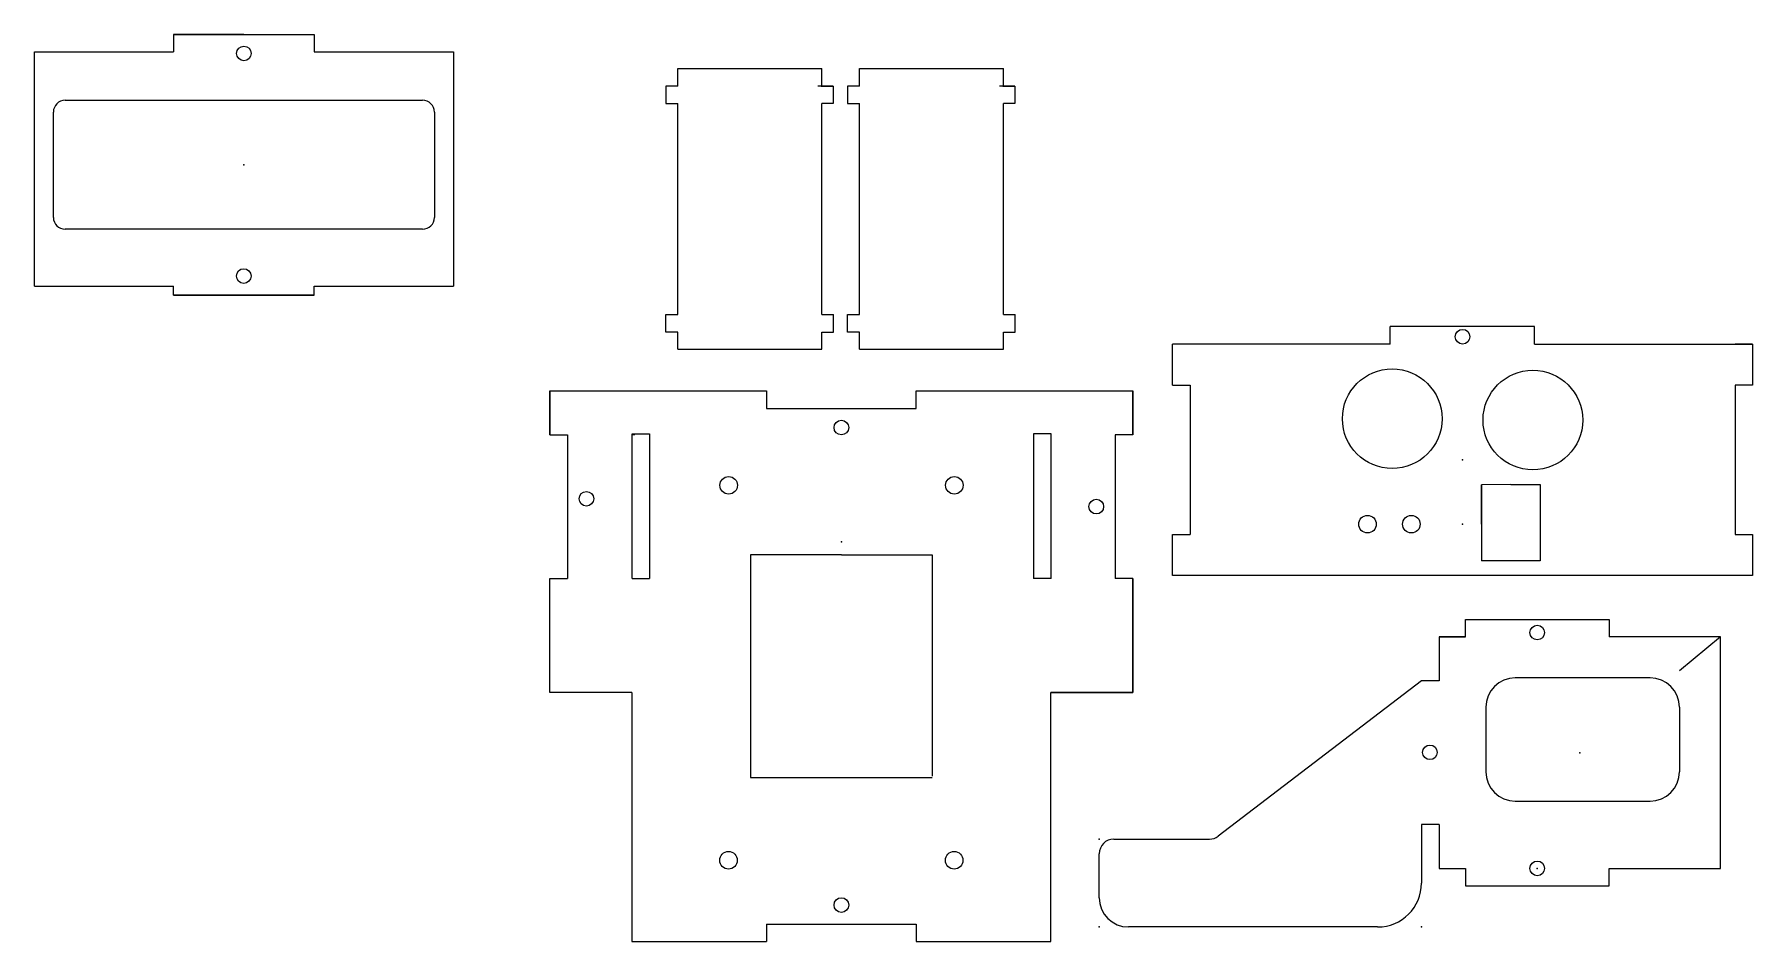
# Model space of a CAD drawing. Header units: millimetres. Extents: x -244 to 50, y -82 to 73.
import ezdxf

# ---------------------------------------------------------------- set-up
doc = ezdxf.new("R2010")
doc.units = ezdxf.units.MM
doc.header["$MEASUREMENT"] = 0
doc.layers.add('CENFOBOT v1_Sketch1', color=7, linetype='Continuous')

msp = doc.modelspace()

# ---------------------------------------------------------------- linework, layer by layer
at = {"layer": 'CENFOBOT v1_Sketch1'}
for p, q in [((-219.95, 72.6), (-195.95, 72.6)), ((-207.95, 72.6), (-219.95, 72.6)), ((-219.95, 72.6), (-195.95, 72.6)), ((-219.95, 72.6), (-219.95, 69.6)), ((-195.95, 72.6), (-195.95, 69.6)), ((-243.7, 29.6), (-243.7, 69.6)), ((-243.7, 69.6), (-219.95, 69.6)), ((-195.95, 69.6), (-172.2, 69.6)), ((-172.2, 69.6), (-172.2, 29.6)), ((-133.93, 63.78), (-133.93, 66.78)), ((-133.93, 66.78), (-109.33, 66.78)), ((-109.33, 63.78), (-109.33, 66.78)), ((-102.93, 63.78), (-102.93, 66.78)), ((-102.93, 66.78), (-78.33, 66.78)), ((-78.33, 63.78), (-78.33, 66.78)), ((-133.93, 63.78), (-135.93, 63.78)), ((-135.93, 63.78), (-135.93, 60.78)), ((-107.42, 63.78), (-110, 63.78)), ((-109.42, 63.78), (-107.42, 63.78)), ((-109.33, 63.78), (-107.42, 63.78)), ((-107.42, 63.78), (-107.42, 60.78)), ((-104.93, 63.78), (-104.93, 60.78)), ((-102.93, 63.78), (-104.93, 63.78)), ((-76.42, 63.78), (-79, 63.78)), ((-78.42, 63.78), (-76.42, 63.78)), ((-78.33, 63.78), (-76.42, 63.78)), ((-76.42, 63.78), (-76.42, 60.78)), ((-240.45, 41.35), (-240.45, 59.35)), ((-238.45, 61.35), (-177.45, 61.35)), ((-175.45, 59.35), (-175.45, 41.35)), ((-135.93, 60.78), (-133.93, 60.78)), ((-133.93, 24.78), (-133.93, 60.78)), ((-107.42, 60.78), (-109.33, 60.78)), ((-109.33, 24.78), (-109.33, 60.78)), ((-104.93, 60.78), (-102.93, 60.78)), ((-102.93, 24.78), (-102.93, 60.78)), ((-78.33, 24.78), (-78.33, 60.78)), ((-76.42, 60.78), (-78.33, 60.78)), ((-177.45, 39.35), (-238.45, 39.35)), ((-243.7, 29.6), (-219.95, 29.6)), ((-219.95, 28.1), (-219.95, 29.6)), ((-195.95, 28.1), (-195.95, 29.6)), ((-195.95, 29.6), (-172.2, 29.6)), ((-207.95, 28.1), (-219.95, 28.1)), ((-219.95, 28.1), (-195.95, 28.1)), ((-195.95, 28.1), (-219.95, 28.1)), ((-135.93, 21.78), (-135.93, 24.78)), ((-135.93, 24.78), (-133.93, 24.78)), ((-109.33, 24.78), (-107.33, 24.78)), ((-107.33, 21.78), (-107.33, 24.78)), ((-104.93, 24.78), (-102.93, 24.78)), ((-104.93, 21.78), (-104.93, 24.78)), ((-78.33, 24.78), (-76.33, 24.78)), ((-76.33, 21.78), (-76.33, 24.78)), ((-133.93, 21.78), (-135.93, 21.78)), ((-133.93, 18.88), (-133.93, 21.78)), ((-109.33, 21.78), (-107.33, 21.78)), ((-109.33, 18.88), (-109.33, 21.78)), ((-102.93, 21.78), (-104.93, 21.78)), ((-102.93, 18.88), (-102.93, 21.78)), ((-78.33, 21.78), (-76.33, 21.78)), ((-78.33, 18.88), (-78.33, 21.78)), ((12.25, 22.75), (-12.36, 22.75)), ((-12.34, 19.75), (-12.36, 22.75)), ((12.25, 19.75), (12.25, 22.75)), ((-133.93, 18.88), (-109.33, 18.88)), ((-102.93, 18.88), (-78.33, 18.88)), ((-49.5, 12.75), (-49.5, 19.75)), ((-12.34, 19.75), (-49.5, 19.75)), ((12.25, 19.75), (49.5, 19.75)), ((49.5, 19.75), (46.5, 19.75)), ((49.5, 19.75), (49.5, 12.75)), ((-155.75, 11.75), (-155.75, 4.25)), ((-155.75, 11.75), (-118.75, 11.75)), ((-155.75, 11.75), (-118.75, 11.75)), ((-155.75, 4.25), (-155.75, 11.75)), ((-118.75, 11.75), (-118.75, 8.75)), ((-93.25, 8.75), (-93.25, 11.75)), ((-93.25, 11.75), (-56.25, 11.75)), ((-56.25, 11.75), (-56.25, 4.25)), ((-56.25, 4.25), (-56.25, 11.75)), ((-49.5, 12.75), (-46.5, 12.75)), ((-46.5, 12.75), (-46.5, -12.75)), ((49.5, 12.75), (46.5, 12.75)), ((46.5, 12.75), (46.5, -12.75)), ((-118.75, 8.75), (-93.25, 8.75)), ((-155.75, 4.25), (-152.75, 4.25)), ((-152.75, 4.25), (-152.75, -20.25)), ((-141.72, 4.45), (-138.72, 4.45)), ((-141.72, -20.25), (-141.72, 4.45)), ((-141.26, 4.25), (-141.72, 4.25)), ((-138.72, 4.45), (-138.72, -20.25)), ((-73.22, 4.45), (-73.22, -20.25)), ((-70.22, 4.45), (-73.22, 4.45)), ((-70.22, -20.25), (-70.22, 4.45)), ((-56.25, 4.25), (-59.25, 4.25)), ((-59.25, 4.25), (-59.25, -20.25)), ((8.25, -4.25), (3.25, -4.27)), ((3.25, -4.27), (3.25, -17.25)), ((3.25, -11), (3.25, -4.27)), ((8.25, -4.25), (13.25, -4.25)), ((13.25, -4.25), (13.25, -17.25)), ((13.25, -4.25), (13.25, -17.25)), ((-49.5, -19.75), (-49.5, -12.75)), ((-49.5, -12.75), (-46.5, -12.75)), ((46.5, -12.75), (49.5, -12.75)), ((49.5, -12.75), (49.5, -19.75)), ((-106, -16.25), (-121.5, -16.25)), ((-121.5, -16.25), (-121.5, -54.25)), ((-106, -16.25), (-90.5, -16.25)), ((-90.5, -16.25), (-90.5, -54)), ((13.25, -17.25), (3.25, -17.25)), ((-155.75, -39.75), (-155.75, -20.25)), ((-155.75, -20.25), (-152.75, -20.25)), ((-155.75, -39.75), (-155.75, -20.25)), ((-141.72, -20.25), (-138.72, -20.25)), ((-70.22, -20.25), (-73.22, -20.25)), ((-56.25, -20.25), (-59.25, -20.25)), ((-56.25, -39.75), (-56.25, -20.25)), ((-56.25, -20.25), (-56.25, -39.75)), ((49.5, -19.75), (-49.5, -19.75)), ((13.25, -19.75), (-13.25, -19.75)), ((-13.25, -19.75), (-13.25, -19.75)), ((13.25, -19.75), (13.25, -19.75)), ((0.5, -30.25), (0.5, -27.25)), ((0.5, -27.25), (25, -27.25)), ((25, -27.25), (25, -30.25)), ((-4, -30.25), (0.5, -30.25)), ((0.5, -30.25), (-4, -30.25)), ((-4, -30.25), (-4, -37.75)), ((44, -30.25), (25, -30.25)), ((44, -30.25), (37, -36.01)), ((44, -69.75), (44, -30.25)), ((-7, -37.75), (-41.69, -64.24)), ((-4, -37.75), (-7, -37.75)), ((32, -37.25), (9, -37.25)), ((-141.75, -39.75), (-155.75, -39.75)), ((-141.75, -39.75), (-141.75, -82.25)), ((-70.25, -39.75), (-56.25, -39.75)), ((-70.25, -82.25), (-70.25, -39.75)), ((-56.25, -39.75), (-70.25, -39.75)), ((4, -42.25), (4, -53.25)), ((37, -42.25), (37, -53.25)), ((-121.5, -54.25), (-90.5, -54.25)), ((9, -58.25), (32, -58.25)), ((-7, -62.25), (-7, -72.25)), ((-4, -62.25), (-7, -62.25)), ((-4, -62.25), (-4, -69.75)), ((-62, -74.75), (-62, -67.25)), ((-59.5, -64.75), (-43.2, -64.75)), ((-4, -69.75), (0.5, -69.75)), ((0.5, -69.75), (0.5, -72.75)), ((25, -72.75), (25, -69.75)), ((25, -69.75), (44, -69.75)), ((0.5, -72.75), (25, -72.75)), ((-118.75, -79.25), (-93.25, -79.25)), ((-118.75, -79.25), (-118.75, -82.25)), ((-93.25, -79.25), (-93.25, -82.25)), ((-14.5, -79.75), (-57, -79.75)), ((-141.75, -82.25), (-118.75, -82.25)), ((-93.25, -82.25), (-70.25, -82.25))]:
    msp.add_line(p, q, dxfattribs=at)
for centre, radius in [((-207.95, 69.35), 1.25), ((-207.97, 31.35), 1.25), ((0, 21), 1.25), ((-12, 7), 8.5), ((12, 6.77), 8.5), ((-106, 5.5), 1.25), ((-125.22, -4.36), 1.5), ((-86.72, -4.36), 1.5), ((-149.5, -6.66), 1.25), ((-62.5, -8), 1.25), ((-16.22, -11), 1.5), ((-8.73, -11), 1.5), ((12.74, -29.5), 1.25), ((-5.57, -49.94), 1.25), ((-125.25, -68.36), 1.5), ((-86.75, -68.36), 1.5), ((12.74, -69.75), 1.25), ((-106, -76), 1.25)]:
    msp.add_circle(centre, radius, dxfattribs=at)
for centre, radius, start, end in [((-238.45, 59.35), 2, 90, 180), ((-177.45, 59.35), 2, 360, 90), ((-238.45, 41.35), 2, 180, 270), ((-177.45, 41.35), 2, 270, 0), ((9, -42.25), 5, 90, 180), ((32, -42.25), 5, 0, 90), ((9, -53.25), 5, 180, 270), ((32, -53.25), 5, 270, 0), ((-43.2, -62.25), 2.5, 270, 307.3667), ((-59.5, -67.25), 2.5, 90, 180), ((-14.5, -72.25), 7.5, 270, 0), ((-57, -74.75), 5, 180, 270)]:
    msp.add_arc(centre, radius, start, end, dxfattribs=at)
for p in [(-207.95, 50.35), (-207.95, 50.35), (0, 0), (0, 0), (0, -11), (-106, -14), (20, -50), (-62, -64.75), (12.74, -69.75), (-62, -79.75), (-7, -79.75)]:
    msp.add_point(p, dxfattribs=at)

doc.saveas('drawing.dxf')
